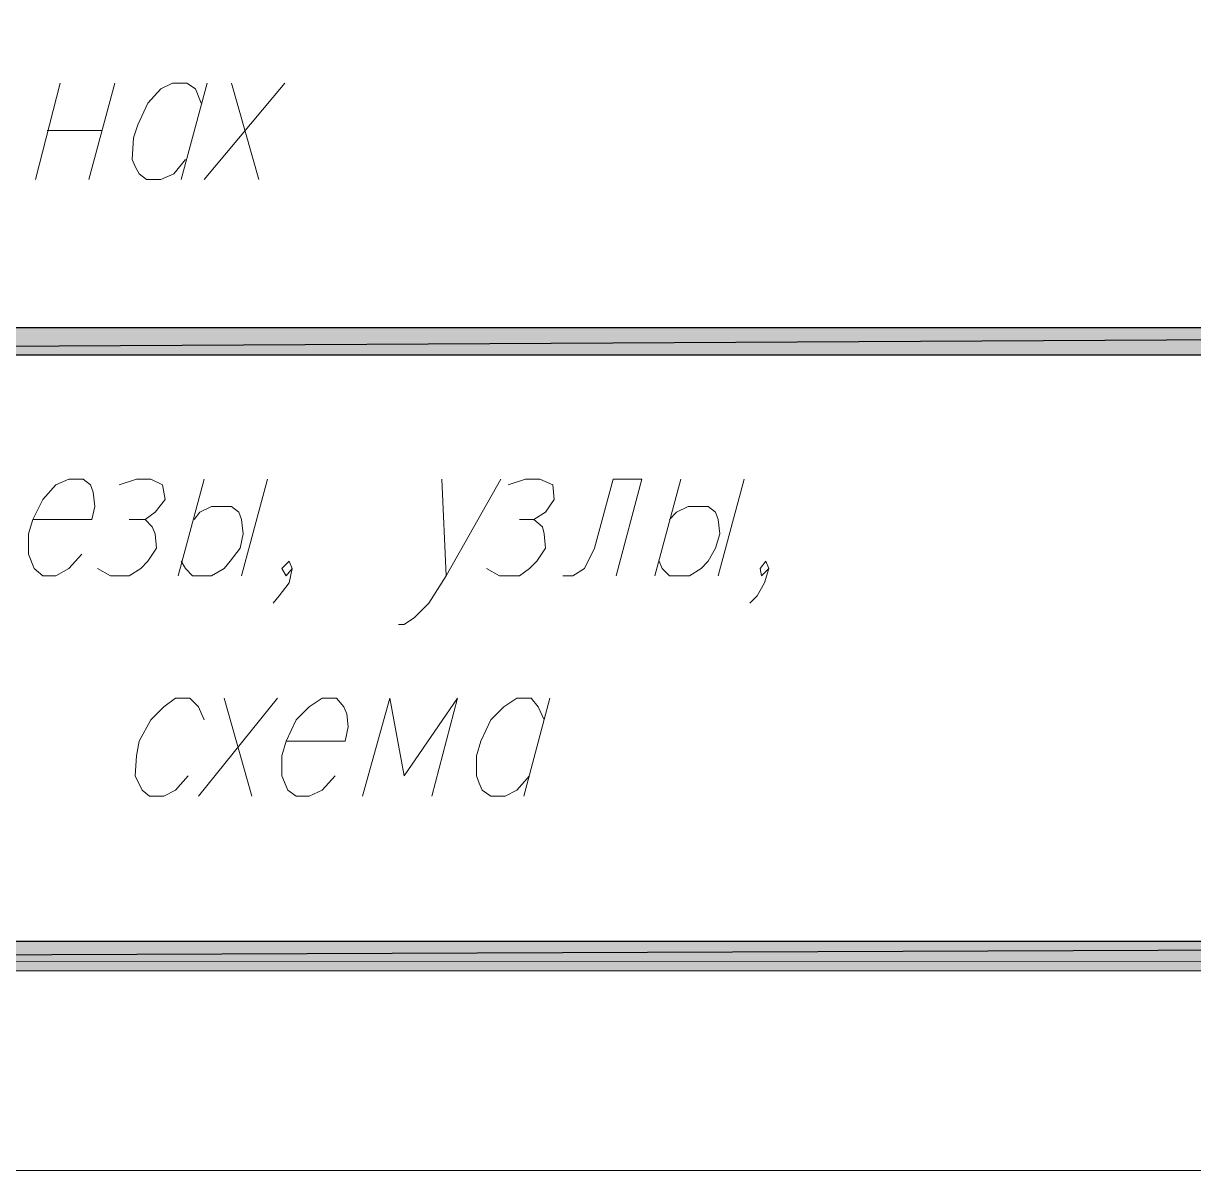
# Model space of a CAD drawing. Header units: millimetres. Extents: x -258556 to -95372, y 16759 to 83874.
# Drawn here: x -128231.26 to -128203.3, y 41411.4 to 41438.81 of the extents above; entities that cross this region are included whole.
import ezdxf
from ezdxf.xclip import XClip

# ---------------------------------------------------------------- set-up
doc = ezdxf.new("R2010")
doc.units = ezdxf.units.MM
doc.header["$LTSCALE"] = 0.5
doc.header["$XCLIPFRAME"] = 2

# ---------------------------------------------------------------- blocks, each defined once
blk = doc.blocks.new('MF13D4CA0')
at = {"color": 7, "linetype": 'Continuous', "lineweight": 5, "true_color": 0x000007}
blk.add_lwpolyline([(17.896, 582.899), (17.896, 11.049), (823.422, 11.049), (823.422, 582.899)], close=True, dxfattribs=at)

msp = doc.modelspace()

# ---------------------------------------------------------------- hatches: boundary and pattern name
at = {"true_color": 0x000007}
h = msp.add_hatch(color=7, dxfattribs=at)
h.paths.add_polyline_path([(-128336.362, 41416.87), (-128336.362, 41416.147), (-128151.253, 41416.87)])
h.paths.add_polyline_path([(-128336.362, 41416.147), (-128151.253, 41416.87), (-128150.53, 41416.182)])
h.paths.add_polyline_path([(-128151.253, 41416.87), (-128150.53, 41416.182), (-128151.253, 42001.108)])
h.paths.add_polyline_path([(-128150.53, 41416.182), (-128151.253, 42001.108), (-128150.53, 42001.762)])
h.paths.add_polyline_path([(-128151.253, 42001.108), (-128150.53, 42001.762), (-128963.796, 42001.108)])
h.paths.add_polyline_path([(-128150.53, 42001.762), (-128963.796, 42001.108), (-128964.484, 42001.762)])
h.paths.add_polyline_path([(-128963.796, 42001.108), (-128964.484, 42001.762), (-128963.796, 41416.87)])
h.paths.add_polyline_path([(-128964.484, 42001.762), (-128963.796, 41416.87), (-128964.484, 41416.182)])
h.paths.add_polyline_path([(-128963.796, 41416.87), (-128964.484, 41416.182), (-128336.362, 41416.733)])
h.paths.add_polyline_path([(-128964.484, 41416.182), (-128336.362, 41416.733), (-128336.362, 41416.044)])
h = msp.add_hatch(color=7, dxfattribs=at)
h.paths.add_polyline_path([(-128271.584, 41431.533), (-128271.584, 41430.879), (-128151.012, 41431.533)])
h.paths.add_polyline_path([(-128271.584, 41430.879), (-128151.012, 41431.533), (-128151.012, 41430.879)])

# ---------------------------------------------------------------- linework, layer by layer
at = {"color": 7, "linetype": 'Continuous', "lineweight": 5, "true_color": 0x000007}
msp.add_lwpolyline([(-128964.14, 41416.526), (-128150.875, 41416.388), (-128150.875, 42001.418), (-128964.14, 42001.418)], close=True, dxfattribs=at)
for points in [[(-128230.384, 41437.384), (-128230.969, 41435.078), (-128230.969, 41435.078)], [(-128229.076, 41437.384), (-128229.695, 41435.078), (-128229.695, 41435.078)], [(-128227.389, 41435.56), (-128227.665, 41435.216), (-128227.974, 41435.078), (-128228.319, 41435.078), (-128228.491, 41435.216), (-128228.594, 41435.388), (-128228.663, 41435.56), (-128228.628, 41436.076), (-128228.525, 41436.386), (-128228.284, 41436.902), (-128227.974, 41437.247), (-128227.699, 41437.384), (-128227.355, 41437.384), (-128227.148, 41437.247), (-128227.011, 41436.902)], [(-128226.873, 41437.384), (-128227.493, 41435.078), (-128227.493, 41435.078)], [(-128225.014, 41437.384), (-128226.942, 41435.078), (-128226.942, 41435.078)], [(-128226.288, 41437.384), (-128225.634, 41435.078), (-128225.634, 41435.078)], [(-128230.694, 41436.249), (-128229.386, 41436.249), (-128229.386, 41436.249)], [(-128231.038, 41426.955), (-128229.627, 41426.955), (-128229.558, 41427.265), (-128229.592, 41427.609), (-128229.661, 41427.781), (-128229.833, 41427.919), (-128230.177, 41427.919), (-128230.487, 41427.781), (-128230.797, 41427.437), (-128231.038, 41426.955), (-128231.141, 41426.611), (-128231.141, 41426.129), (-128231.003, 41425.785), (-128230.797, 41425.613), (-128230.487, 41425.613), (-128230.177, 41425.785), (-128229.868, 41426.129)], [(-128228.973, 41427.781), (-128228.56, 41427.919), (-128228.215, 41427.919), (-128227.94, 41427.781), (-128227.871, 41427.437), (-128228.112, 41427.127), (-128228.353, 41426.955), (-128228.732, 41426.955)], [(-128226.942, 41427.919), (-128227.561, 41425.613), (-128227.561, 41425.613)], [(-128225.427, 41427.919), (-128226.047, 41425.613), (-128226.047, 41425.613)], [(-128221.263, 41427.919), (-128221.159, 41425.613), (-128219.851, 41427.919)], [(-128219.679, 41427.781), (-128219.266, 41427.919), (-128218.922, 41427.919), (-128218.612, 41427.781), (-128218.578, 41427.437), (-128218.784, 41427.127), (-128219.06, 41426.955), (-128219.404, 41426.955)], [(-128217.098, 41425.613), (-128216.478, 41427.919), (-128217.167, 41427.919), (-128217.614, 41426.267), (-128217.855, 41425.785), (-128218.13, 41425.613), (-128218.371, 41425.613)], [(-128215.549, 41427.919), (-128216.169, 41425.613), (-128216.169, 41425.613)], [(-128214.035, 41427.919), (-128214.654, 41425.613), (-128214.654, 41425.613)], [(-128227.183, 41426.955), (-128227.045, 41427.127), (-128226.77, 41427.265), (-128226.426, 41427.265), (-128226.288, 41427.265), (-128226.116, 41427.127), (-128226.047, 41426.955), (-128226.013, 41426.611), (-128226.081, 41426.267), (-128226.322, 41425.957), (-128226.46, 41425.785), (-128226.77, 41425.613), (-128227.217, 41425.613), (-128227.389, 41425.785), (-128227.493, 41425.957)], [(-128215.824, 41426.955), (-128215.652, 41427.127), (-128215.377, 41427.265), (-128214.998, 41427.265), (-128214.895, 41427.265), (-128214.723, 41427.127), (-128214.654, 41426.955), (-128214.62, 41426.611), (-128214.723, 41426.267), (-128214.895, 41425.957), (-128215.067, 41425.785), (-128215.342, 41425.613), (-128215.824, 41425.613), (-128215.996, 41425.785), (-128216.065, 41425.957)], [(-128228.353, 41426.955), (-128228.181, 41426.783), (-128228.112, 41426.611), (-128228.078, 41426.267), (-128228.284, 41425.957), (-128228.456, 41425.785), (-128228.732, 41425.613), (-128229.179, 41425.613), (-128229.489, 41425.785)], [(-128219.06, 41426.955), (-128218.853, 41426.783), (-128218.819, 41426.611), (-128218.784, 41426.267), (-128218.991, 41425.957), (-128219.163, 41425.785), (-128219.404, 41425.613), (-128219.886, 41425.613), (-128220.196, 41425.785)], [(-128224.842, 41425.785), (-128224.98, 41425.613), (-128225.083, 41425.785), (-128224.911, 41425.957), (-128224.842, 41425.785), (-128224.911, 41425.441), (-128225.152, 41425.131), (-128225.29, 41424.959)], [(-128213.449, 41425.785), (-128213.621, 41425.613), (-128213.656, 41425.785), (-128213.518, 41425.957), (-128213.449, 41425.785), (-128213.553, 41425.441), (-128213.725, 41425.131), (-128213.897, 41424.959)], [(-128221.159, 41425.613), (-128221.572, 41424.959), (-128221.917, 41424.615), (-128222.158, 41424.443), (-128222.295, 41424.443)], [(-128226.942, 41422.171), (-128227.08, 41422.481), (-128227.286, 41422.687), (-128227.63, 41422.687), (-128227.906, 41422.481), (-128228.215, 41422.171), (-128228.491, 41421.655), (-128228.56, 41421.31), (-128228.594, 41420.829), (-128228.422, 41420.484), (-128228.25, 41420.347), (-128227.906, 41420.347), (-128227.63, 41420.484), (-128227.32, 41420.829)], [(-128225.186, 41422.687), (-128227.08, 41420.347), (-128227.08, 41420.347)], [(-128226.46, 41422.687), (-128225.806, 41420.347), (-128225.806, 41420.347)], [(-128224.98, 41421.655), (-128223.569, 41421.655), (-128223.5, 41421.999), (-128223.534, 41422.309), (-128223.603, 41422.481), (-128223.775, 41422.687), (-128224.119, 41422.687), (-128224.429, 41422.481), (-128224.739, 41422.171), (-128224.98, 41421.655), (-128225.083, 41421.31), (-128225.083, 41420.829), (-128224.946, 41420.484), (-128224.739, 41420.347), (-128224.429, 41420.347), (-128224.119, 41420.484), (-128223.81, 41420.829)], [(-128221.504, 41420.347), (-128220.884, 41422.687), (-128222.158, 41420.829), (-128222.502, 41422.687), (-128223.156, 41420.347)], [(-128219.163, 41420.829), (-128219.473, 41420.484), (-128219.748, 41420.347), (-128220.092, 41420.347), (-128220.299, 41420.484), (-128220.368, 41420.656), (-128220.437, 41420.829), (-128220.437, 41421.31), (-128220.333, 41421.655), (-128220.092, 41422.171), (-128219.783, 41422.481), (-128219.473, 41422.687), (-128219.129, 41422.687), (-128218.957, 41422.481), (-128218.819, 41422.171)], [(-128218.681, 41422.687), (-128219.301, 41420.347), (-128219.301, 41420.347)]]:
    msp.add_lwpolyline(points, dxfattribs=at)
at = {"color": 7, "linetype": 'Continuous', "lineweight": -2, "true_color": 0x000007}
for points in [[(-128271.584, 41431.533), (-128271.584, 41430.879), (-128151.012, 41431.533)], [(-128271.584, 41430.879), (-128151.012, 41431.533), (-128151.012, 41430.879)], [(-128336.362, 41416.87), (-128336.362, 41416.147), (-128151.253, 41416.87)], [(-128336.362, 41416.147), (-128151.253, 41416.87), (-128150.53, 41416.182)]]:
    msp.add_lwpolyline(points, close=True, dxfattribs=at)

# ---------------------------------------------------------------- block references
at = {"color": 7, "true_color": 0xffffff}
ref = msp.add_blockref('MF13D4CA0', (-129002.656, 41399.901), dxfattribs=dict(at, xscale=1.040502, yscale=1.040502, zscale=1.040502))
XClip(ref).set_block_clipping_path([(17.9953933291, 10.8175456262), (823.5538829452, 582.7005601007)])

doc.saveas('drawing.dxf')
